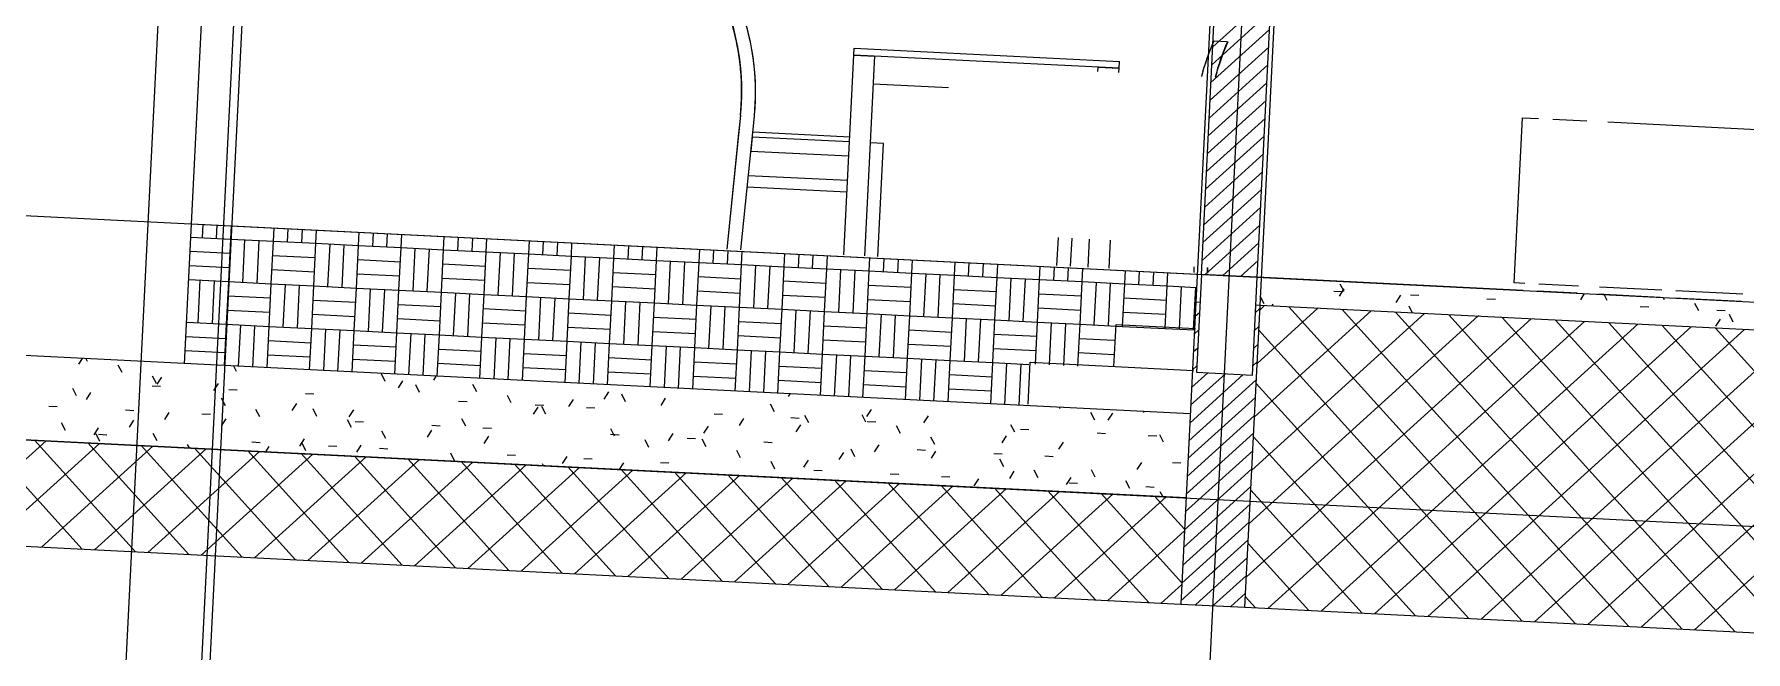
# Model space of a CAD drawing. Extents: x 549999 to 550212, y 1838161 to 1838467.
# Drawn here: x 550069.11 to 550075.23, y 1838238.39 to 1838240.59 of the extents above; entities that cross this region are included whole.
import ezdxf

# ---------------------------------------------------------------- set-up
doc = ezdxf.new("R2010")
doc.units = 0
for name, color, linetype in [('Level 1', 7, 'Continuous'), ('Level 11', 7, 'Continuous'), ('Level 14', 7, 'Continuous'), ('Level 15', 7, 'Continuous'), ('Level 18', 7, 'Continuous'), ('Level 20', 7, 'Continuous'), ('Level 28', 7, 'Continuous'), ('Level 4', 7, 'Continuous'), ('Level 8', 7, 'Continuous')]:
    doc.layers.add(name, color=color, linetype=linetype)

# ---------------------------------------------------------------- blocks, each defined once
blk = doc.blocks.new('DININ2')
at = {"layer": 'Level 1'}
for p, q in [((-231.27, 82.9), (-236.17, 82.9)), ((-58.14, 82.9), (-63.04, 82.9)), ((-191.35, 74), (-96.35, 74)), ((-191.35, 71.5), (-191.35, 74)), ((-96.35, 71.5), (-96.35, 74)), ((-191.35, 71.5), (-183.85, 71.5)), ((-191.35, 0), (-191.35, 71.5)), ((-96.35, 71.5), (-191.35, 71.5)), ((-183.85, 0), (-183.85, 71.5)), ((-103.85, 71.5), (-96.35, 71.5)), ((-103.85, 70), (-103.85, 71.5)), ((-96.35, 70), (-96.35, 71.5)), ((-156.9, 61.5), (-183.85, 61.5)), ((-230.68, 47.97), (-233.19, 0)), ((-230.76, 47.93), (-231.15, 40.42)), ((-230.76, 47.93), (-231.15, 40.42)), ((-228.27, 0), (-225.76, 47.93)), ((-231.15, 40.42), (-231.42, 35.43)), ((-226.15, 40.42), (-226.42, 35.42)), ((-191.35, 40.42), (-226.15, 40.42)), ((-191.35, 42.16), (-226.06, 42.16)), ((-179.15, 40.42), (-183.85, 40.42)), ((-179.15, 0), (-179.15, 40.42)), ((-231.42, 35.43), (-233.27, 0)), ((-231.42, 35.43), (-233.27, 0)), ((-226.42, 35.42), (-191.35, 35.42)), ((-191.35, 26.57), (-226.88, 26.57)), ((-227.09, 22.57), (-191.35, 22.57)), ((-115.15, 9.99), (-115.15, 0)), ((-110.15, 0), (-110.15, 9.99)), ((-103.85, 0), (-103.85, 9.99)), ((-96.35, 0), (-96.35, 9.99)), ((-66.14, 2), (-66.04, 0)), ((-61.12, 0), (-61.22, 2)), ((-61.04, 0), (-61.14, 2)), ((-61.04, 0), (-61.14, 2))]:
    blk.add_line(p, q, dxfattribs=at)
for centre, start, end in [((-316.15, 52.41), 358.1579, 20.89225), ((-316.15, 52.41), 15.06037, 20.89225), ((-316.15, 52.41), 15.06037, 20.89225), ((-316.06, 52.44), 357, 20.86791), ((-311.15, 52.41), 15.05991, 20.89225), ((-311.15, 52.41), 357, 20.89225), ((16.84, 52.41), 159.10775, 168.11118), ((16.84, 52.41), 159.10775, 164.94009), ((21.75, 52.44), 159.13209, 168.13448), ((21.84, 52.41), 159.10775, 168.11281), ((21.84, 52.41), 159.10775, 164.93963), ((21.84, 52.41), 159.10775, 164.93963), ((-316.15, 52.41), 9.22804, 13.12098), ((-316.15, 52.41), 9.22804, 13.12098), ((-311.15, 52.41), 9.22719, 13.12131), ((16.84, 52.41), 166.87869, 168.11281), ((21.84, 52.41), 166.87902, 168.11118), ((21.84, 52.41), 166.87902, 168.11118), ((-316.15, 52.41), 3.39519, 6.90397), ((-316.15, 52.41), 3.39519, 6.90397), ((-311.15, 52.41), 3.39401, 6.90456), ((-316.15, 52.41), 357, 0.90901), ((-316.15, 52.41), 357, 0.90901), ((-311.15, 52.41), 358.1579, 0.90984)]:
    blk.add_arc(centre, 85.5, start, end, dxfattribs=at)
blk = doc.blocks.new('FURN46')
at = {"layer": 'Level 1'}
for p, q in [((48.6, 61.08), (54.36, 61.08)), ((48.6, 2), (48.6, 61.08)), ((59.38, 61.08), (71.6, 61.08)), ((79.1, 61.08), (159.1, 61.08)), ((166.6, 61.08), (177.43, 61.08)), ((182.45, 61.08), (205.6, 61.08)), ((205.6, 2), (205.6, 61.08)), ((52.39, 2), (48.6, 2)), ((71.6, 2), (57.39, 2)), ((101.4, 2), (79.1, 2)), ((130.4, 2), (106.4, 2)), ((159.1, 2), (135.4, 2)), ((179.42, 2), (166.6, 2)), ((205.6, 2), (184.42, 2))]:
    blk.add_line(p, q, dxfattribs=at)
blk = doc.blocks.new('FLOO27')
at = {"layer": 'Level 8'}
for p, q in [((-92.9, -35), (-92.9, -20)), ((-92.9, -20), (-64.4, -20)), ((-122.9, -50), (-122.9, -35)), ((-122.9, -35), (-64.4, -35))]:
    blk.add_line(p, q, dxfattribs=at)

msp = doc.modelspace()

# ---------------------------------------------------------------- linework, layer by layer
at = {"layer": 'Level 11'}
for p, q in [((550073.2874, 1838239.7358), (550073.2699, 1838239.3862)), ((550073.4872, 1838239.7258), (550073.2874, 1838239.7358)), ((550073.4697, 1838239.3762), (550073.4872, 1838239.7258)), ((550073.2649, 1838239.5861), (550073.2806, 1838239.6003)), ((550073.4487, 1838238.6552), (550074.4671, 1838239.5767)), ((550073.4582, 1838238.8459), (550074.2764, 1838239.5862)), ((550073.4677, 1838239.0366), (550074.0858, 1838239.5957)), ((550073.4773, 1838239.2273), (550073.8951, 1838239.6053)), ((550073.4808, 1838239.5994), (550073.4966, 1838239.6136)), ((550073.4868, 1838239.4179), (550073.7044, 1838239.6148)), ((550073.4963, 1838239.6086), (550073.5137, 1838239.6243)), ((550074.6246, 1838238.4875), (550073.5999, 1838239.62)), ((550074.8153, 1838238.4779), (550073.7906, 1838239.6105)), ((550075.006, 1838238.4684), (550073.9812, 1838239.601)), ((550075.1966, 1838238.4589), (550074.1719, 1838239.5914)), ((550075.3873, 1838238.4493), (550074.3626, 1838239.5819)), ((550075.578, 1838238.4398), (550074.5533, 1838239.5724)), ((550073.2617, 1838239.5225), (550073.2775, 1838239.5367)), ((550073.4777, 1838239.5358), (550073.4934, 1838239.5501)), ((550074.4339, 1838238.497), (550073.4928, 1838239.5372)), ((550073.5252, 1838238.5424), (550074.6578, 1838239.5671)), ((550073.7159, 1838238.5329), (550074.8485, 1838239.5576)), ((550073.9066, 1838238.5234), (550075.0392, 1838239.5481)), ((550074.0973, 1838238.5138), (550075.2298, 1838239.5386)), ((550074.2879, 1838238.5043), (550075.4205, 1838239.529)), ((550074.4786, 1838238.4948), (550075.6112, 1838239.5195)), ((550074.6693, 1838238.4852), (550075.8019, 1838239.51)), ((550075.7687, 1838238.4303), (550074.744, 1838239.5628)), ((550075.9594, 1838238.4207), (550074.9346, 1838239.5533)), ((550076.15, 1838238.4112), (550075.1253, 1838239.5438)), ((550073.2586, 1838239.4589), (550073.2743, 1838239.4732)), ((550073.4745, 1838239.4723), (550073.4902, 1838239.4865)), ((550074.86, 1838238.4757), (550075.9926, 1838239.5004)), ((550075.0507, 1838238.4662), (550076.1832, 1838239.4909)), ((550073.2554, 1838239.3954), (550073.2711, 1838239.4096)), ((550073.2699, 1838239.3862), (550073.4697, 1838239.3762)), ((550073.4713, 1838239.4087), (550073.487, 1838239.4229)), ((550073.2427, 1838239.1411), (550073.4839, 1838239.3594)), ((550073.2458, 1838239.2047), (550073.4372, 1838239.3779)), ((550073.249, 1838239.2683), (550073.3737, 1838239.381)), ((550073.2522, 1838239.3318), (550073.3101, 1838239.3842)), ((550074.2432, 1838238.5065), (550073.4832, 1838239.3465)), ((550073.2395, 1838239.0776), (550073.4807, 1838239.2958)), ((550073.2363, 1838239.014), (550073.4775, 1838239.2322)), ((550068.7582, 1838238.7807), (550069.1567, 1838239.1413)), ((550069.2855, 1838238.7544), (550068.925, 1838239.1529)), ((550069.4762, 1838238.7448), (550069.1157, 1838239.1433)), ((550073.2331, 1838238.9505), (550073.4743, 1838239.1687)), ((550074.0526, 1838238.5161), (550073.4737, 1838239.1559)), ((550068.9489, 1838238.7712), (550069.3474, 1838239.1318)), ((550069.1396, 1838238.7617), (550069.5381, 1838239.1222)), ((550069.6669, 1838238.7353), (550069.3064, 1838239.1338)), ((550069.3302, 1838238.7521), (550069.7287, 1838239.1127)), ((550069.8576, 1838238.7258), (550069.497, 1838239.1243)), ((550069.5209, 1838238.7426), (550069.9194, 1838239.1032)), ((550070.0483, 1838238.7162), (550069.6877, 1838239.1147)), ((550069.7116, 1838238.7331), (550070.1101, 1838239.0936)), ((550070.2389, 1838238.7067), (550069.8784, 1838239.1052)), ((550069.9023, 1838238.7235), (550070.3008, 1838239.0841)), ((550070.4296, 1838238.6972), (550070.0691, 1838239.0957)), ((550070.6203, 1838238.6876), (550070.2598, 1838239.0861)), ((550073.23, 1838238.8869), (550073.4712, 1838239.1051)), ((550070.093, 1838238.714), (550070.4915, 1838239.0746)), ((550070.2836, 1838238.7045), (550070.6821, 1838239.065)), ((550070.811, 1838238.6781), (550070.4504, 1838239.0766)), ((550070.4743, 1838238.6949), (550070.8728, 1838239.0555)), ((550071.0017, 1838238.6686), (550070.6411, 1838239.0671)), ((550070.665, 1838238.6854), (550071.0635, 1838239.046)), ((550071.1924, 1838238.659), (550070.8318, 1838239.0575)), ((550070.8557, 1838238.6759), (550071.2542, 1838239.0364)), ((550071.383, 1838238.6495), (550071.0225, 1838239.048)), ((550071.0464, 1838238.6663), (550071.4449, 1838239.0269)), ((550071.5737, 1838238.64), (550071.2132, 1838239.0385)), ((550071.237, 1838238.6568), (550071.6355, 1838239.0174)), ((550071.7644, 1838238.6305), (550071.4038, 1838239.029)), ((550071.9551, 1838238.6209), (550071.5945, 1838239.0194)), ((550073.2268, 1838238.8233), (550073.468, 1838239.0416)), ((550071.4277, 1838238.6473), (550071.8262, 1838239.0078)), ((550071.6184, 1838238.6377), (550072.0169, 1838238.9983)), ((550072.1458, 1838238.6114), (550071.7852, 1838239.0099)), ((550071.8091, 1838238.6282), (550072.2076, 1838238.9888)), ((550072.3364, 1838238.6019), (550071.9759, 1838239.0004)), ((550071.9998, 1838238.6187), (550072.3983, 1838238.9792)), ((550072.5271, 1838238.5923), (550072.1666, 1838238.9908)), ((550072.1905, 1838238.6092), (550072.589, 1838238.9697)), ((550072.7178, 1838238.5828), (550072.3572, 1838238.9813)), ((550072.3811, 1838238.5996), (550072.7796, 1838238.9602)), ((550072.9085, 1838238.5733), (550072.5479, 1838238.9718)), ((550073.0992, 1838238.5637), (550072.7386, 1838238.9622)), ((550073.2236, 1838238.7598), (550073.4648, 1838238.978)), ((550073.8619, 1838238.5256), (550073.4642, 1838238.9652)), ((550072.5718, 1838238.5901), (550072.9703, 1838238.9506)), ((550072.7625, 1838238.5806), (550073.161, 1838238.9411)), ((550073.2173, 1838238.6343), (550072.9293, 1838238.9527)), ((550073.2269, 1838238.825), (550073.12, 1838238.9432)), ((550073.2204, 1838238.6962), (550073.4616, 1838238.9144)), ((550073.2172, 1838238.6327), (550073.4584, 1838238.8509)), ((550072.9532, 1838238.571), (550073.2265, 1838238.8183)), ((550073.2141, 1838238.5691), (550073.4553, 1838238.7873)), ((550073.6712, 1838238.5351), (550073.4546, 1838238.7745)), ((550073.266, 1838238.5554), (550073.4521, 1838238.7238)), ((550073.3295, 1838238.5522), (550073.4489, 1838238.6602)), ((550073.1439, 1838238.5615), (550073.217, 1838238.6277)), ((550073.3931, 1838238.549), (550073.4457, 1838238.5966)), ((550073.4805, 1838238.5447), (550073.4451, 1838238.5838))]:
    msp.add_line(p, q, dxfattribs=at)
at = {"layer": 'Level 14'}
for p, q in [((550073.3281, 1838240.5487), (550073.5378, 1838240.7385)), ((550073.3249, 1838240.4851), (550073.5346, 1838240.6749)), ((550073.3217, 1838240.4216), (550073.5314, 1838240.6113)), ((550073.3185, 1838240.358), (550073.5283, 1838240.5478)), ((550073.3153, 1838240.2945), (550073.5251, 1838240.4842)), ((550073.3122, 1838240.2309), (550073.5219, 1838240.4207)), ((550073.309, 1838240.1673), (550073.5187, 1838240.3571)), ((550073.3058, 1838240.1038), (550073.5155, 1838240.2935)), ((550073.3026, 1838240.0402), (550073.5124, 1838240.23)), ((550073.2995, 1838239.9767), (550073.5092, 1838240.1664)), ((550073.2963, 1838239.9131), (550073.506, 1838240.1029)), ((550073.2931, 1838239.8495), (550073.5028, 1838240.0393)), ((550073.2899, 1838239.786), (550073.4997, 1838239.9757)), ((550069.7155, 1838239.8673), (550069.7179, 1838239.9142)), ((550069.7663, 1838239.8648), (550069.7686, 1838239.9117)), ((550069.817, 1838239.8622), (550069.8193, 1838239.9092)), ((550069.9692, 1838239.8546), (550069.9716, 1838239.9016)), ((550070.0199, 1838239.8521), (550070.0223, 1838239.899)), ((550070.0707, 1838239.8495), (550070.073, 1838239.8965)), ((550070.1214, 1838239.847), (550070.1238, 1838239.8939)), ((550070.2736, 1838239.8394), (550070.276, 1838239.8863)), ((550070.3244, 1838239.8369), (550070.3267, 1838239.8838)), ((550070.3751, 1838239.8343), (550070.3774, 1838239.8813)), ((550070.4258, 1838239.8318), (550070.4282, 1838239.8787)), ((550073.3008, 1838239.7351), (550073.4965, 1838239.9122)), ((550069.672, 1838239.8186), (550069.8145, 1838239.8115)), ((550069.6746, 1838239.8693), (550069.817, 1838239.8622)), ((550069.8094, 1838239.71), (550069.817, 1838239.8622)), ((550069.817, 1838239.8622), (550069.9692, 1838239.8546)), ((550069.8601, 1838239.7075), (550069.8677, 1838239.8597)), ((550069.9109, 1838239.7049), (550069.9185, 1838239.8571)), ((550069.9616, 1838239.7024), (550069.9692, 1838239.8546)), ((550069.9692, 1838239.8546), (550070.1214, 1838239.847)), ((550070.1138, 1838239.6948), (550070.1214, 1838239.847)), ((550070.1214, 1838239.847), (550070.2736, 1838239.8394)), ((550070.1645, 1838239.6923), (550070.1722, 1838239.8445)), ((550070.2153, 1838239.6897), (550070.2229, 1838239.8419)), ((550070.266, 1838239.6872), (550070.2736, 1838239.8394)), ((550070.2736, 1838239.8394), (550070.4258, 1838239.8318)), ((550070.4182, 1838239.6796), (550070.4258, 1838239.8318)), ((550070.4258, 1838239.8318), (550070.578, 1838239.8242)), ((550070.469, 1838239.677), (550070.4766, 1838239.8292)), ((550070.5197, 1838239.6745), (550070.5273, 1838239.8267)), ((550070.5704, 1838239.672), (550070.578, 1838239.8242)), ((550070.578, 1838239.8242), (550070.5804, 1838239.8711)), ((550070.578, 1838239.8242), (550070.7303, 1838239.8166)), ((550070.6288, 1838239.8216), (550070.6311, 1838239.8686)), ((550070.6795, 1838239.8191), (550070.6819, 1838239.866)), ((550070.7226, 1838239.6644), (550070.7303, 1838239.8166)), ((550070.7303, 1838239.8166), (550070.7326, 1838239.8635)), ((550070.7303, 1838239.8166), (550070.8825, 1838239.809)), ((550070.7734, 1838239.6618), (550070.781, 1838239.814)), ((550070.8825, 1838239.809), (550070.8848, 1838239.8559)), ((550070.9332, 1838239.8064), (550070.9356, 1838239.8534)), ((550070.9839, 1838239.8039), (550070.9863, 1838239.8508)), ((550071.0347, 1838239.8013), (550071.037, 1838239.8483)), ((550071.1869, 1838239.7937), (550071.1892, 1838239.8407)), ((550071.2376, 1838239.7912), (550071.24, 1838239.8381)), ((550071.2884, 1838239.7887), (550071.2907, 1838239.8356)), ((550071.3391, 1838239.7861), (550071.3414, 1838239.8331)), ((550071.4913, 1838239.7785), (550071.4937, 1838239.8255)), ((550071.542, 1838239.776), (550071.5444, 1838239.8229)), ((550071.5928, 1838239.7734), (550071.5951, 1838239.8204)), ((550071.6435, 1838239.7709), (550071.6459, 1838239.8178)), ((550073.3643, 1838239.7319), (550073.4933, 1838239.8486)), ((550069.6695, 1838239.7679), (550069.8119, 1838239.7607)), ((550069.9641, 1838239.7531), (550070.1163, 1838239.7455)), ((550069.9667, 1838239.8039), (550070.1189, 1838239.7963)), ((550070.2711, 1838239.7887), (550070.4233, 1838239.781)), ((550070.5755, 1838239.7734), (550070.7277, 1838239.7658)), ((550070.8241, 1838239.6593), (550070.8317, 1838239.8115)), ((550070.8749, 1838239.6567), (550070.8825, 1838239.809)), ((550070.8799, 1838239.7582), (550071.0321, 1838239.7506)), ((550070.8825, 1838239.809), (550071.0347, 1838239.8013)), ((550071.0271, 1838239.6491), (550071.0347, 1838239.8013)), ((550071.0347, 1838239.8013), (550071.1869, 1838239.7937)), ((550071.0778, 1838239.6466), (550071.0854, 1838239.7988)), ((550071.1285, 1838239.6441), (550071.1362, 1838239.7963)), ((550071.1793, 1838239.6415), (550071.1869, 1838239.7937)), ((550071.1869, 1838239.7937), (550071.3391, 1838239.7861)), ((550071.3315, 1838239.6339), (550071.3391, 1838239.7861)), ((550071.3391, 1838239.7861), (550071.4913, 1838239.7785)), ((550071.3822, 1838239.6314), (550071.3898, 1838239.7836)), ((550071.433, 1838239.6288), (550071.4406, 1838239.7811)), ((550071.4837, 1838239.6263), (550071.4913, 1838239.7785)), ((550071.4913, 1838239.7785), (550071.6435, 1838239.7709)), ((550071.6359, 1838239.6187), (550071.6435, 1838239.7709)), ((550071.6435, 1838239.7709), (550071.7957, 1838239.7633)), ((550071.6866, 1838239.6162), (550071.6943, 1838239.7684)), ((550071.7374, 1838239.6136), (550071.745, 1838239.7658)), ((550071.7881, 1838239.6111), (550071.7957, 1838239.7633)), ((550071.7957, 1838239.7633), (550071.7981, 1838239.8102)), ((550071.7957, 1838239.7633), (550071.9479, 1838239.7557)), ((550071.8465, 1838239.7608), (550071.8488, 1838239.8077)), ((550071.8972, 1838239.7582), (550071.8995, 1838239.8052)), ((550071.9403, 1838239.6035), (550071.9479, 1838239.7557)), ((550071.9479, 1838239.7557), (550071.9503, 1838239.8026)), ((550071.9479, 1838239.7557), (550072.1001, 1838239.7481)), ((550071.9911, 1838239.6009), (550071.9987, 1838239.7532)), ((550072.1001, 1838239.7481), (550072.1025, 1838239.795)), ((550072.1509, 1838239.7455), (550072.1532, 1838239.7925)), ((550072.2016, 1838239.743), (550072.204, 1838239.7899)), ((550072.2524, 1838239.7405), (550072.2547, 1838239.7874)), ((550072.4046, 1838239.7329), (550072.4069, 1838239.7798)), ((550072.4553, 1838239.7303), (550072.4577, 1838239.7773)), ((550072.506, 1838239.7278), (550072.5084, 1838239.7747)), ((550072.5568, 1838239.7253), (550072.5591, 1838239.7722)), ((550072.709, 1838239.7176), (550072.7113, 1838239.7646)), ((550072.7597, 1838239.7151), (550072.7621, 1838239.762)), ((550072.8105, 1838239.7126), (550072.8128, 1838239.7595)), ((550072.8612, 1838239.71), (550072.8635, 1838239.757)), ((550073.4279, 1838239.7288), (550073.4901, 1838239.7851)), ((550069.667, 1838239.7171), (550069.8094, 1838239.71)), ((550069.7003, 1838239.5629), (550069.7079, 1838239.7151)), ((550069.751, 1838239.5603), (550069.7587, 1838239.7125)), ((550069.8018, 1838239.5578), (550069.8094, 1838239.71)), ((550069.8094, 1838239.71), (550069.9616, 1838239.7024)), ((550069.954, 1838239.5502), (550069.9616, 1838239.7024)), ((550069.9616, 1838239.7024), (550070.1138, 1838239.6948)), ((550070.0047, 1838239.5477), (550070.0123, 1838239.6999)), ((550070.0555, 1838239.5451), (550070.0631, 1838239.6973)), ((550070.1062, 1838239.5426), (550070.1138, 1838239.6948)), ((550070.1138, 1838239.6948), (550070.266, 1838239.6872)), ((550070.2686, 1838239.7379), (550070.4208, 1838239.7303)), ((550070.573, 1838239.7227), (550070.7252, 1838239.7151)), ((550070.8774, 1838239.7075), (550071.0296, 1838239.6999)), ((550071.1818, 1838239.6923), (550071.334, 1838239.6847)), ((550071.1844, 1838239.743), (550071.3366, 1838239.7354)), ((550071.4888, 1838239.7278), (550071.641, 1838239.7202)), ((550071.7932, 1838239.7126), (550071.9454, 1838239.705)), ((550072.0418, 1838239.5984), (550072.0494, 1838239.7506)), ((550072.0925, 1838239.5959), (550072.1001, 1838239.7481)), ((550072.0976, 1838239.6973), (550072.2498, 1838239.6897)), ((550072.1001, 1838239.7481), (550072.2524, 1838239.7405)), ((550072.2447, 1838239.5883), (550072.2524, 1838239.7405)), ((550072.2524, 1838239.7405), (550072.4046, 1838239.7329)), ((550072.2955, 1838239.5857), (550072.3031, 1838239.7379)), ((550072.3462, 1838239.5832), (550072.3538, 1838239.7354)), ((550072.397, 1838239.5807), (550072.4046, 1838239.7329)), ((550072.4046, 1838239.7329), (550072.5568, 1838239.7253)), ((550072.5492, 1838239.573), (550072.5568, 1838239.7253)), ((550072.5568, 1838239.7253), (550072.709, 1838239.7176)), ((550072.5999, 1838239.5705), (550072.6075, 1838239.7227)), ((550072.6506, 1838239.568), (550072.6583, 1838239.7202)), ((550072.7014, 1838239.5654), (550072.709, 1838239.7176)), ((550072.709, 1838239.7176), (550072.8612, 1838239.71)), ((550072.8536, 1838239.5578), (550072.8612, 1838239.71)), ((550072.8612, 1838239.71), (550073.0134, 1838239.7024)), ((550072.9043, 1838239.5553), (550072.9119, 1838239.7075)), ((550072.9551, 1838239.5528), (550072.9627, 1838239.705)), ((550073.0058, 1838239.5502), (550073.0134, 1838239.7024)), ((550073.0134, 1838239.7024), (550073.0158, 1838239.7494)), ((550073.0134, 1838239.7024), (550073.1656, 1838239.6948)), ((550073.0641, 1838239.6999), (550073.0665, 1838239.7468)), ((550073.1149, 1838239.6974), (550073.1172, 1838239.7443)), ((550073.158, 1838239.5426), (550073.1656, 1838239.6948)), ((550073.1656, 1838239.6948), (550073.168, 1838239.7418)), ((550073.1656, 1838239.6948), (550073.2701, 1838239.6896)), ((550073.2087, 1838239.5401), (550073.2164, 1838239.6923)), ((550069.8069, 1838239.6593), (550069.9591, 1838239.6517)), ((550070.1113, 1838239.6441), (550070.2635, 1838239.6364)), ((550070.2584, 1838239.535), (550070.266, 1838239.6872)), ((550070.266, 1838239.6872), (550070.4182, 1838239.6796)), ((550070.3091, 1838239.5324), (550070.3168, 1838239.6846)), ((550070.3599, 1838239.5299), (550070.3675, 1838239.6821)), ((550070.4106, 1838239.5274), (550070.4182, 1838239.6796)), ((550070.4182, 1838239.6796), (550070.5704, 1838239.672)), ((550070.5628, 1838239.5198), (550070.5704, 1838239.672)), ((550070.5704, 1838239.672), (550070.7226, 1838239.6644)), ((550070.6136, 1838239.5172), (550070.6212, 1838239.6694)), ((550070.6643, 1838239.5147), (550070.6719, 1838239.6669)), ((550070.715, 1838239.5121), (550070.7226, 1838239.6644)), ((550070.7226, 1838239.6644), (550070.8749, 1838239.6567)), ((550070.8672, 1838239.5045), (550070.8749, 1838239.6567)), ((550070.8749, 1838239.6567), (550071.0271, 1838239.6491)), ((550070.918, 1838239.502), (550070.9256, 1838239.6542)), ((550070.9687, 1838239.4995), (550070.9763, 1838239.6517)), ((550071.0195, 1838239.4969), (550071.0271, 1838239.6491)), ((550071.0271, 1838239.6491), (550071.1793, 1838239.6415)), ((550071.1717, 1838239.4893), (550071.1793, 1838239.6415)), ((550071.1793, 1838239.6415), (550071.3315, 1838239.6339)), ((550071.2224, 1838239.4868), (550071.23, 1838239.639)), ((550071.2731, 1838239.4842), (550071.2808, 1838239.6365)), ((550071.3239, 1838239.4817), (550071.3315, 1838239.6339)), ((550071.3315, 1838239.6339), (550071.4837, 1838239.6263)), ((550071.4862, 1838239.677), (550071.6384, 1838239.6694)), ((550071.7907, 1838239.6618), (550071.9429, 1838239.6542)), ((550072.0951, 1838239.6466), (550072.2473, 1838239.639)), ((550072.3995, 1838239.6314), (550072.5517, 1838239.6238)), ((550072.402, 1838239.6821), (550072.5542, 1838239.6745)), ((550072.7065, 1838239.6669), (550072.8587, 1838239.6593)), ((550073.0109, 1838239.6517), (550073.1631, 1838239.6441)), ((550073.2595, 1838239.5375), (550073.2671, 1838239.6897)), ((550069.8043, 1838239.6085), (550069.9565, 1838239.6009)), ((550070.1087, 1838239.5933), (550070.2609, 1838239.5857)), ((550070.4132, 1838239.5781), (550070.5654, 1838239.5705)), ((550070.4157, 1838239.6288), (550070.5679, 1838239.6212)), ((550070.7201, 1838239.6136), (550070.8723, 1838239.606)), ((550071.0245, 1838239.5984), (550071.1767, 1838239.5908)), ((550071.329, 1838239.5832), (550071.4812, 1838239.5756)), ((550071.4761, 1838239.4741), (550071.4837, 1838239.6263)), ((550071.4837, 1838239.6263), (550071.6359, 1838239.6187)), ((550071.5268, 1838239.4716), (550071.5344, 1838239.6238)), ((550071.5776, 1838239.469), (550071.5852, 1838239.6212)), ((550071.6283, 1838239.4665), (550071.6359, 1838239.6187)), ((550071.6334, 1838239.568), (550071.7856, 1838239.5604)), ((550071.6359, 1838239.6187), (550071.7881, 1838239.6111)), ((550071.7805, 1838239.4589), (550071.7881, 1838239.6111)), ((550071.7881, 1838239.6111), (550071.9403, 1838239.6035)), ((550071.8312, 1838239.4563), (550071.8389, 1838239.6086)), ((550071.882, 1838239.4538), (550071.8896, 1838239.606)), ((550071.9327, 1838239.4513), (550071.9403, 1838239.6035)), ((550071.9403, 1838239.6035), (550072.0925, 1838239.5959)), ((550072.0849, 1838239.4437), (550072.0925, 1838239.5959)), ((550072.0925, 1838239.5959), (550072.2447, 1838239.5883)), ((550072.1357, 1838239.4411), (550072.1433, 1838239.5933)), ((550072.1864, 1838239.4386), (550072.194, 1838239.5908)), ((550072.2371, 1838239.4361), (550072.2447, 1838239.5883)), ((550072.2447, 1838239.5883), (550072.397, 1838239.5807)), ((550072.3893, 1838239.4284), (550072.397, 1838239.5807)), ((550072.397, 1838239.5807), (550072.5492, 1838239.573)), ((550072.4401, 1838239.4259), (550072.4477, 1838239.5781)), ((550072.4908, 1838239.4234), (550072.4984, 1838239.5756)), ((550072.5416, 1838239.4208), (550072.5492, 1838239.573)), ((550072.5492, 1838239.573), (550072.7014, 1838239.5654)), ((550072.7039, 1838239.6162), (550072.8561, 1838239.6086)), ((550073.0083, 1838239.601), (550073.1605, 1838239.5933)), ((550069.6568, 1838239.5142), (550069.7992, 1838239.5071)), ((550069.6594, 1838239.5649), (550069.8018, 1838239.5578)), ((550069.7944, 1838239.4098), (550069.8018, 1838239.5578)), ((550069.8018, 1838239.5578), (550069.954, 1838239.5502)), ((550069.8451, 1838239.4072), (550069.8525, 1838239.5553)), ((550069.8959, 1838239.4047), (550069.9033, 1838239.5527)), ((550069.9466, 1838239.4022), (550069.954, 1838239.5502)), ((550069.954, 1838239.5502), (550070.1062, 1838239.5426)), ((550070.0988, 1838239.3946), (550070.1062, 1838239.5426)), ((550070.1062, 1838239.5426), (550070.2584, 1838239.535)), ((550070.1495, 1838239.392), (550070.1569, 1838239.54)), ((550070.2003, 1838239.3895), (550070.2077, 1838239.5375)), ((550070.251, 1838239.387), (550070.2584, 1838239.535)), ((550070.2584, 1838239.535), (550070.4106, 1838239.5274)), ((550070.4032, 1838239.3793), (550070.4106, 1838239.5274)), ((550070.4106, 1838239.5274), (550070.5628, 1838239.5198)), ((550070.454, 1838239.3768), (550070.4614, 1838239.5248)), ((550070.5047, 1838239.3743), (550070.5121, 1838239.5223)), ((550070.5554, 1838239.3717), (550070.5628, 1838239.5198)), ((550070.5628, 1838239.5198), (550070.715, 1838239.5121)), ((550070.7076, 1838239.3641), (550070.715, 1838239.5121)), ((550070.715, 1838239.5121), (550070.8672, 1838239.5045)), ((550070.7176, 1838239.5629), (550070.8698, 1838239.5553)), ((550070.7584, 1838239.3616), (550070.7658, 1838239.5096)), ((550070.8091, 1838239.3591), (550070.8165, 1838239.5071)), ((550071.022, 1838239.5477), (550071.1742, 1838239.5401)), ((550071.3264, 1838239.5324), (550071.4786, 1838239.5248)), ((550071.6308, 1838239.5172), (550071.783, 1838239.5096)), ((550071.9378, 1838239.5527), (550072.09, 1838239.5451)), ((550072.2422, 1838239.5375), (550072.3944, 1838239.5299)), ((550072.5466, 1838239.5223), (550072.6988, 1838239.5147)), ((550072.6939, 1838239.415), (550072.7014, 1838239.5654)), ((550072.7014, 1838239.5654), (550072.8536, 1838239.5578)), ((550072.7446, 1838239.4125), (550072.7521, 1838239.5629)), ((550072.7953, 1838239.4099), (550072.8029, 1838239.5604)), ((550072.8461, 1838239.4074), (550072.8536, 1838239.5578)), ((550072.8511, 1838239.5071), (550072.9753, 1838239.5009)), ((550072.8536, 1838239.5578), (550073.0058, 1838239.5502)), ((550073.0058, 1838239.5502), (550073.158, 1838239.5426)), ((550073.0058, 1838239.5496), (550073.0058, 1838239.5502)), ((550073.0565, 1838239.5471), (550073.0565, 1838239.5477)), ((550073.1072, 1838239.5445), (550073.1073, 1838239.5451)), ((550073.158, 1838239.5426), (550073.2625, 1838239.5374)), ((550073.158, 1838239.542), (550073.158, 1838239.5426)), ((550069.6543, 1838239.4634), (550069.7967, 1838239.4563)), ((550069.9489, 1838239.4487), (550070.1011, 1838239.4411)), ((550069.9515, 1838239.4995), (550070.1037, 1838239.4918)), ((550070.2559, 1838239.4842), (550070.4081, 1838239.4766)), ((550070.5603, 1838239.469), (550070.7125, 1838239.4614)), ((550070.8599, 1838239.3565), (550070.8672, 1838239.5045)), ((550070.8647, 1838239.4538), (550071.0169, 1838239.4462)), ((550070.8672, 1838239.5045), (550071.0195, 1838239.4969)), ((550071.0121, 1838239.3489), (550071.0195, 1838239.4969)), ((550071.0195, 1838239.4969), (550071.1717, 1838239.4893)), ((550071.0628, 1838239.3464), (550071.0702, 1838239.4944)), ((550071.1135, 1838239.3438), (550071.1209, 1838239.4919)), ((550071.1643, 1838239.3413), (550071.1717, 1838239.4893)), ((550071.1717, 1838239.4893), (550071.3239, 1838239.4817)), ((550071.3165, 1838239.3337), (550071.3239, 1838239.4817)), ((550071.3239, 1838239.4817), (550071.4761, 1838239.4741)), ((550071.3672, 1838239.3312), (550071.3746, 1838239.4792)), ((550071.418, 1838239.3286), (550071.4254, 1838239.4766)), ((550071.4687, 1838239.3261), (550071.4761, 1838239.4741)), ((550071.4761, 1838239.4741), (550071.6283, 1838239.4665)), ((550071.6209, 1838239.3185), (550071.6283, 1838239.4665)), ((550071.6283, 1838239.4665), (550071.7805, 1838239.4589)), ((550071.6716, 1838239.3159), (550071.679, 1838239.464)), ((550071.7224, 1838239.3134), (550071.7298, 1838239.4614)), ((550071.7731, 1838239.3109), (550071.7805, 1838239.4589)), ((550071.7805, 1838239.4589), (550071.9327, 1838239.4513)), ((550071.9253, 1838239.3033), (550071.9327, 1838239.4513)), ((550071.9327, 1838239.4513), (550072.0849, 1838239.4437)), ((550071.9353, 1838239.502), (550072.0875, 1838239.4944)), ((550071.9761, 1838239.3007), (550071.9835, 1838239.4487)), ((550072.0268, 1838239.2982), (550072.0342, 1838239.4462)), ((550072.2397, 1838239.4868), (550072.3919, 1838239.4792)), ((550072.5441, 1838239.4716), (550072.6963, 1838239.464)), ((550072.8485, 1838239.4564), (550072.9728, 1838239.4501)), ((550070.2533, 1838239.4335), (550070.4055, 1838239.4259)), ((550070.5578, 1838239.4183), (550070.71, 1838239.4107)), ((550070.8622, 1838239.4031), (550071.0144, 1838239.3955)), ((550071.1666, 1838239.3878), (550071.3188, 1838239.3802)), ((550071.1691, 1838239.4386), (550071.3213, 1838239.431)), ((550071.4736, 1838239.4234), (550071.6258, 1838239.4158)), ((550071.778, 1838239.4081), (550071.9302, 1838239.4005)), ((550072.0775, 1838239.2956), (550072.0849, 1838239.4437)), ((550072.0824, 1838239.3929), (550072.2346, 1838239.3853)), ((550072.0849, 1838239.4437), (550072.2371, 1838239.4361)), ((550072.2297, 1838239.288), (550072.2371, 1838239.4361)), ((550072.2371, 1838239.4361), (550072.3893, 1838239.4284)), ((550072.2805, 1838239.2855), (550072.2879, 1838239.4335)), ((550072.3312, 1838239.283), (550072.3386, 1838239.431)), ((550072.3819, 1838239.2804), (550072.3893, 1838239.4284)), ((550072.3893, 1838239.4284), (550072.5416, 1838239.4208)), ((550072.5342, 1838239.2728), (550072.5416, 1838239.4208)), ((550072.5416, 1838239.4208), (550072.6706, 1838239.4144)), ((550072.5849, 1838239.2703), (550072.5923, 1838239.4183)), ((550072.6356, 1838239.2677), (550072.643, 1838239.4158)), ((550071.471, 1838239.3726), (550071.6232, 1838239.365)), ((550071.7754, 1838239.3574), (550071.9276, 1838239.3498)), ((550072.0799, 1838239.3422), (550072.2321, 1838239.3346)), ((550072.3843, 1838239.327), (550072.5365, 1838239.3194)), ((550072.3868, 1838239.3777), (550072.539, 1838239.3701))]:
    msp.add_line(p, q, dxfattribs=at)
at = {"layer": 'Level 15'}
for p, q in [((550073.6746, 1838239.7141), (550073.6734, 1838239.7165)), ((550073.7977, 1838239.6745), (550073.7839, 1838239.7013)), ((550073.5118, 1838239.6307), (550073.4981, 1838239.6576)), ((550073.5435, 1838239.6294), (550073.5394, 1838239.6231)), ((550073.7607, 1838239.6763), (550073.7909, 1838239.6748)), ((550073.7964, 1838239.6838), (550073.78, 1838239.6584)), ((550073.9996, 1838239.6613), (550073.9832, 1838239.636)), ((550074.0347, 1838239.6626), (550074.0648, 1838239.6611)), ((550074.3087, 1838239.6489), (550074.3388, 1838239.6474)), ((550074.6566, 1838239.6673), (550074.6425, 1838239.6455)), ((550074.7386, 1838239.643), (550074.7279, 1838239.6638)), ((550074.943, 1838239.645), (550074.9388, 1838239.6532)), ((550075.0661, 1838239.6054), (550075.0523, 1838239.6322)), ((550074.0424, 1838239.5979), (550074.0301, 1838239.622)), ((550074.2796, 1838239.5893), (550074.2776, 1838239.5862)), ((550074.3588, 1838239.5821), (550074.3576, 1838239.5844)), ((550074.8566, 1838239.6215), (550074.8868, 1838239.62)), ((550075.1422, 1838239.5764), (550075.1258, 1838239.551)), ((550075.1306, 1838239.6078), (550075.1607, 1838239.6063)), ((550075.1892, 1838239.5657), (550075.1754, 1838239.5926)), ((550069.2851, 1838239.4352), (550069.2723, 1838239.4155)), ((550069.3052, 1838239.4249), (550069.3002, 1838239.4345)), ((550069.4283, 1838239.3852), (550069.4145, 1838239.412)), ((550069.8372, 1838239.3893), (550069.8275, 1838239.4081)), ((550069.2655, 1838239.3018), (550069.2517, 1838239.3286)), ((550069.5358, 1838239.3382), (550069.566, 1838239.3367)), ((550069.5513, 1838239.3455), (550069.5376, 1838239.3724)), ((550069.5687, 1838239.3688), (550069.5523, 1838239.3434)), ((550069.7719, 1838239.3464), (550069.7556, 1838239.321)), ((550069.8098, 1838239.3245), (550069.8399, 1838239.323)), ((550070.3692, 1838239.3537), (550070.3554, 1838239.3806)), ((550070.4312, 1838239.3559), (550070.4149, 1838239.3305)), ((550070.4922, 1838239.314), (550070.4785, 1838239.3409)), ((550070.5505, 1838239.372), (550070.5413, 1838239.3577)), ((550070.6967, 1838239.3161), (550070.6829, 1838239.3429)), ((550069.166, 1838239.2651), (550069.1961, 1838239.2636)), ((550069.3158, 1838239.3144), (550069.2995, 1838239.2891)), ((550069.7975, 1838239.2662), (550069.7837, 1838239.2931)), ((550070.052, 1838239.2743), (550070.0356, 1838239.249)), ((550070.0838, 1838239.3108), (550070.1139, 1838239.3093)), ((550070.6317, 1838239.2834), (550070.6619, 1838239.2819)), ((550070.8198, 1838239.2764), (550070.806, 1838239.3033)), ((550070.9057, 1838239.2697), (550070.9359, 1838239.2682)), ((550070.9429, 1838239.2368), (550070.9291, 1838239.2636)), ((550071.0409, 1838239.2886), (550071.0246, 1838239.2633)), ((550071.1674, 1838239.3158), (550071.151, 1838239.2905)), ((550071.2287, 1838239.2805), (550071.2149, 1838239.3074)), ((550071.3706, 1838239.2934), (550071.3542, 1838239.268)), ((550071.7607, 1838239.2449), (550071.7469, 1838239.2718)), ((550071.816, 1838239.3087), (550071.8103, 1838239.3)), ((550069.2258, 1838239.1787), (550069.2121, 1838239.2055)), ((550069.4399, 1838239.2514), (550069.4701, 1838239.2499)), ((550069.4695, 1838239.2152), (550069.4531, 1838239.1898)), ((550069.5959, 1838239.2424), (550069.5795, 1838239.217)), ((550069.7139, 1838239.2377), (550069.7441, 1838239.2362)), ((550069.7991, 1838239.2199), (550069.7827, 1838239.1946)), ((550069.9206, 1838239.2265), (550069.9068, 1838239.2534)), ((550070.125, 1838239.2286), (550070.1113, 1838239.2554)), ((550070.2481, 1838239.1889), (550070.2344, 1838239.2158)), ((550070.2552, 1838239.2519), (550070.2388, 1838239.2265)), ((550070.2619, 1838239.2104), (550070.292, 1838239.2088)), ((550070.657, 1838239.193), (550070.6433, 1838239.2199)), ((550070.9145, 1838239.2614), (550070.8981, 1838239.2361)), ((550071.0884, 1838239.2606), (550071.1185, 1838239.2591)), ((550071.545, 1838239.2378), (550071.5751, 1838239.2363)), ((550071.6506, 1838239.2213), (550071.6343, 1838239.196)), ((550071.819, 1838239.2241), (550071.8491, 1838239.2226)), ((550071.8838, 1838239.2053), (550071.87, 1838239.2321)), ((550072.0882, 1838239.2073), (550072.0745, 1838239.2342)), ((550072.1067, 1838239.2533), (550072.0903, 1838239.2279)), ((550072.093, 1838239.2104), (550072.1231, 1838239.2089)), ((550072.31, 1838239.2309), (550072.2936, 1838239.2055)), ((550072.783, 1838239.2552), (550072.7802, 1838239.2605)), ((550072.9061, 1838239.2155), (550072.8923, 1838239.2423)), ((550072.9693, 1838239.2404), (550072.9529, 1838239.215)), ((550073.0814, 1838239.2455), (550073.0793, 1838239.2422)), ((550069.343, 1838239.188), (550069.3267, 1838239.1626)), ((550069.3489, 1838239.139), (550069.3352, 1838239.1659)), ((550069.344, 1838239.1647), (550069.3742, 1838239.1632)), ((550069.5534, 1838239.1411), (550069.5396, 1838239.1679)), ((550070.0792, 1838239.1479), (550070.0628, 1838239.1225)), ((550070.3712, 1838239.1493), (550070.3574, 1838239.1761)), ((550070.5352, 1838239.1798), (550070.5189, 1838239.1545)), ((550070.5358, 1838239.1967), (550070.566, 1838239.1952)), ((550070.7185, 1838239.1875), (550070.7486, 1838239.186)), ((550070.7385, 1838239.1574), (550070.7221, 1838239.1321)), ((550071.1751, 1838239.1647), (550071.2053, 1838239.1632)), ((550071.189, 1838239.1574), (550071.1753, 1838239.1843)), ((550071.3121, 1838239.1178), (550071.2983, 1838239.1446)), ((550071.3978, 1838239.1669), (550071.3814, 1838239.1416)), ((550071.4491, 1838239.151), (550071.4792, 1838239.1495)), ((550071.5166, 1838239.1198), (550071.5028, 1838239.1467)), ((550071.5242, 1838239.1941), (550071.5078, 1838239.1688)), ((550071.8539, 1838239.1989), (550071.8375, 1838239.1736)), ((550072.2113, 1838239.1677), (550072.1975, 1838239.1945)), ((550072.3344, 1838239.128), (550072.3206, 1838239.1548)), ((550072.59, 1838239.1588), (550072.5736, 1838239.1335)), ((550072.6202, 1838239.1717), (550072.6065, 1838239.1986)), ((550072.6409, 1838239.183), (550072.671, 1838239.1815)), ((550072.9149, 1838239.1693), (550072.945, 1838239.1678)), ((550073.0975, 1838239.1601), (550073.1277, 1838239.1586)), ((550073.1522, 1838239.1362), (550073.1385, 1838239.163)), ((550069.6692, 1838239.1157), (550069.6627, 1838239.1283)), ((550069.892, 1838239.1373), (550069.9221, 1838239.1358)), ((550069.9527, 1838239.1207), (550069.9407, 1838239.1021)), ((550070.0854, 1838239.1055), (550070.0716, 1838239.1324)), ((550070.166, 1838239.1236), (550070.1961, 1838239.1221)), ((550070.2824, 1838239.1255), (550070.266, 1838239.1001)), ((550070.3486, 1838239.1145), (550070.3788, 1838239.113)), ((550070.6174, 1838239.0699), (550070.6036, 1838239.0968)), ((550070.8053, 1838239.0916), (550070.8354, 1838239.0901)), ((550071.0185, 1838239.0854), (550071.0021, 1838239.06)), ((550071.6397, 1838239.0801), (550071.6259, 1838239.107)), ((550071.7231, 1838239.1373), (550071.7532, 1838239.1358)), ((550072.0075, 1838239.0997), (550071.9911, 1838239.0743)), ((550072.0486, 1838239.0842), (550072.0348, 1838239.1111)), ((550072.1339, 1838239.1269), (550072.1175, 1838239.1015)), ((550072.271, 1838239.1099), (550072.3012, 1838239.1084)), ((550072.3371, 1838239.1044), (550072.3208, 1838239.0791)), ((550072.545, 1838239.0962), (550072.5752, 1838239.0947)), ((550072.7277, 1838239.0871), (550072.7578, 1838239.0856)), ((550072.7932, 1838239.1364), (550072.7769, 1838239.111)), ((550070.9346, 1838239.0524), (550070.9311, 1838239.0592)), ((550071.0792, 1838239.0779), (550071.1094, 1838239.0764)), ((550071.2217, 1838239.063), (550071.2062, 1838239.0388)), ((550071.3532, 1838239.0642), (550071.3834, 1838239.0627)), ((550071.7627, 1838239.0405), (550071.749, 1838239.0673)), ((550071.8811, 1838239.0725), (550071.8647, 1838239.0471)), ((550071.9012, 1838239.0368), (550071.9313, 1838239.0353)), ((550072.1752, 1838239.0232), (550072.2053, 1838239.0216)), ((550072.5806, 1838239.0487), (550072.5668, 1838239.0755)), ((550072.6172, 1838239.0324), (550072.6008, 1838239.007)), ((550072.7036, 1838239.009), (550072.6899, 1838239.0358)), ((550072.9081, 1838239.011), (550072.8943, 1838239.0379)), ((550073.0733, 1838239.0643), (550073.0569, 1838239.039)), ((550073.1843, 1838239.0643), (550073.2144, 1838239.0627)), ((550072.3578, 1838239.014), (550072.3879, 1838239.0125)), ((550072.4908, 1838239.0052), (550072.4744, 1838238.9799)), ((550072.8204, 1838239.01), (550072.804, 1838238.9846)), ((550072.8144, 1838238.9912), (550072.8446, 1838238.9897)), ((550073.0312, 1838238.9714), (550073.0174, 1838238.9982)), ((550073.0884, 1838238.9775), (550073.1185, 1838238.976)), ((550073.1491, 1838238.9417), (550073.1405, 1838238.9586))]:
    msp.add_line(p, q, dxfattribs=at)
at = {"layer": 'Level 18'}
for p, q in [((550069.6363, 1838236.7996), (550070.283, 1838249.7367)), ((550073.2318, 1838236.6198), (550073.8785, 1838249.5569)), ((550064.6475, 1838240.1677), (550092.1772, 1838238.7914)), ((550064.6076, 1838239.3687), (550092.1373, 1838237.9924))]:
    msp.add_line(p, q, dxfattribs=at)
at = {"layer": 'Level 20'}
for p, q in [((550067.236, 1838194.2078), (550071.8092, 1838285.6836)), ((550067.5357, 1838194.1929), (550072.1088, 1838285.6686))]:
    msp.add_line(p, q, dxfattribs=at)
at = {"layer": 'Level 28'}
for p, q in [((550073.2874, 1838239.7358), (550073.2699, 1838239.3862)), ((550073.4872, 1838239.7258), (550073.2874, 1838239.7358)), ((550073.4697, 1838239.3762), (550073.4872, 1838239.7258)), ((550073.2674, 1838239.6367), (550073.2135, 1838238.558)), ((550073.2824, 1838239.6359), (550073.2674, 1838239.6367)), ((550073.4432, 1838238.5465), (550073.4972, 1838239.6252)), ((550073.4972, 1838239.6252), (550073.4822, 1838239.6259)), ((550076.8779, 1838239.4562), (550073.4972, 1838239.6252)), ((550073.2699, 1838239.3862), (550073.4697, 1838239.3762)), ((550073.2325, 1838238.9375), (550066.9553, 1838239.2513)), ((550066.9364, 1838238.8718), (550073.2135, 1838238.558)), ((550073.2135, 1838238.558), (550073.4432, 1838238.5465)), ((550073.4432, 1838238.5465), (550085.6979, 1838237.9339))]:
    msp.add_line(p, q, dxfattribs=at)
at = {"layer": 'Level 4'}
for p, q in [((550073.502, 1838244.329), (550073.2674, 1838239.6367)), ((550073.4972, 1838239.6252), (550073.6819, 1838243.3206)), ((550069.652, 1838239.4169), (550069.8392, 1838243.1622)), ((550073.2874, 1838239.7358), (550073.4497, 1838242.9817)), ((550073.4872, 1838239.7258), (550073.6494, 1838242.9717)), ((550069.6769, 1838239.9163), (550073.2724, 1838239.7365)), ((550073.2724, 1838239.7365), (550073.2874, 1838239.7358))]:
    msp.add_line(p, q, dxfattribs=at)
at = {"layer": 'Level 8'}
for p, q in [((550074.4379, 1838239.6783), (550073.4872, 1838239.7258)), ((550074.6307, 1838239.6686), (550074.4878, 1838239.6758)), ((550074.9285, 1838239.6537), (550074.7056, 1838239.6649)), ((550075.2181, 1838239.6393), (550074.9784, 1838239.6512)), ((550073.2475, 1838239.2372), (550067.9755, 1838239.5007))]:
    msp.add_line(p, q, dxfattribs=at)

# ---------------------------------------------------------------- block references
at = {"layer": 'Level 1', "xscale": 0.010000000000000004, "yscale": 0.01, "rotation": -2.8619937920406366}
for name in ['DININ2', 'FURN46']:
    msp.add_blockref(name, (550073.92, 1838239.71), dxfattribs=at)
at = {"layer": 'Level 8', "xscale": 0.010000000000000004, "yscale": 0.01, "rotation": -2.8619937920406366}
msp.add_blockref('FLOO27', (550073.92, 1838239.71), dxfattribs=at)

doc.saveas('drawing.dxf')
